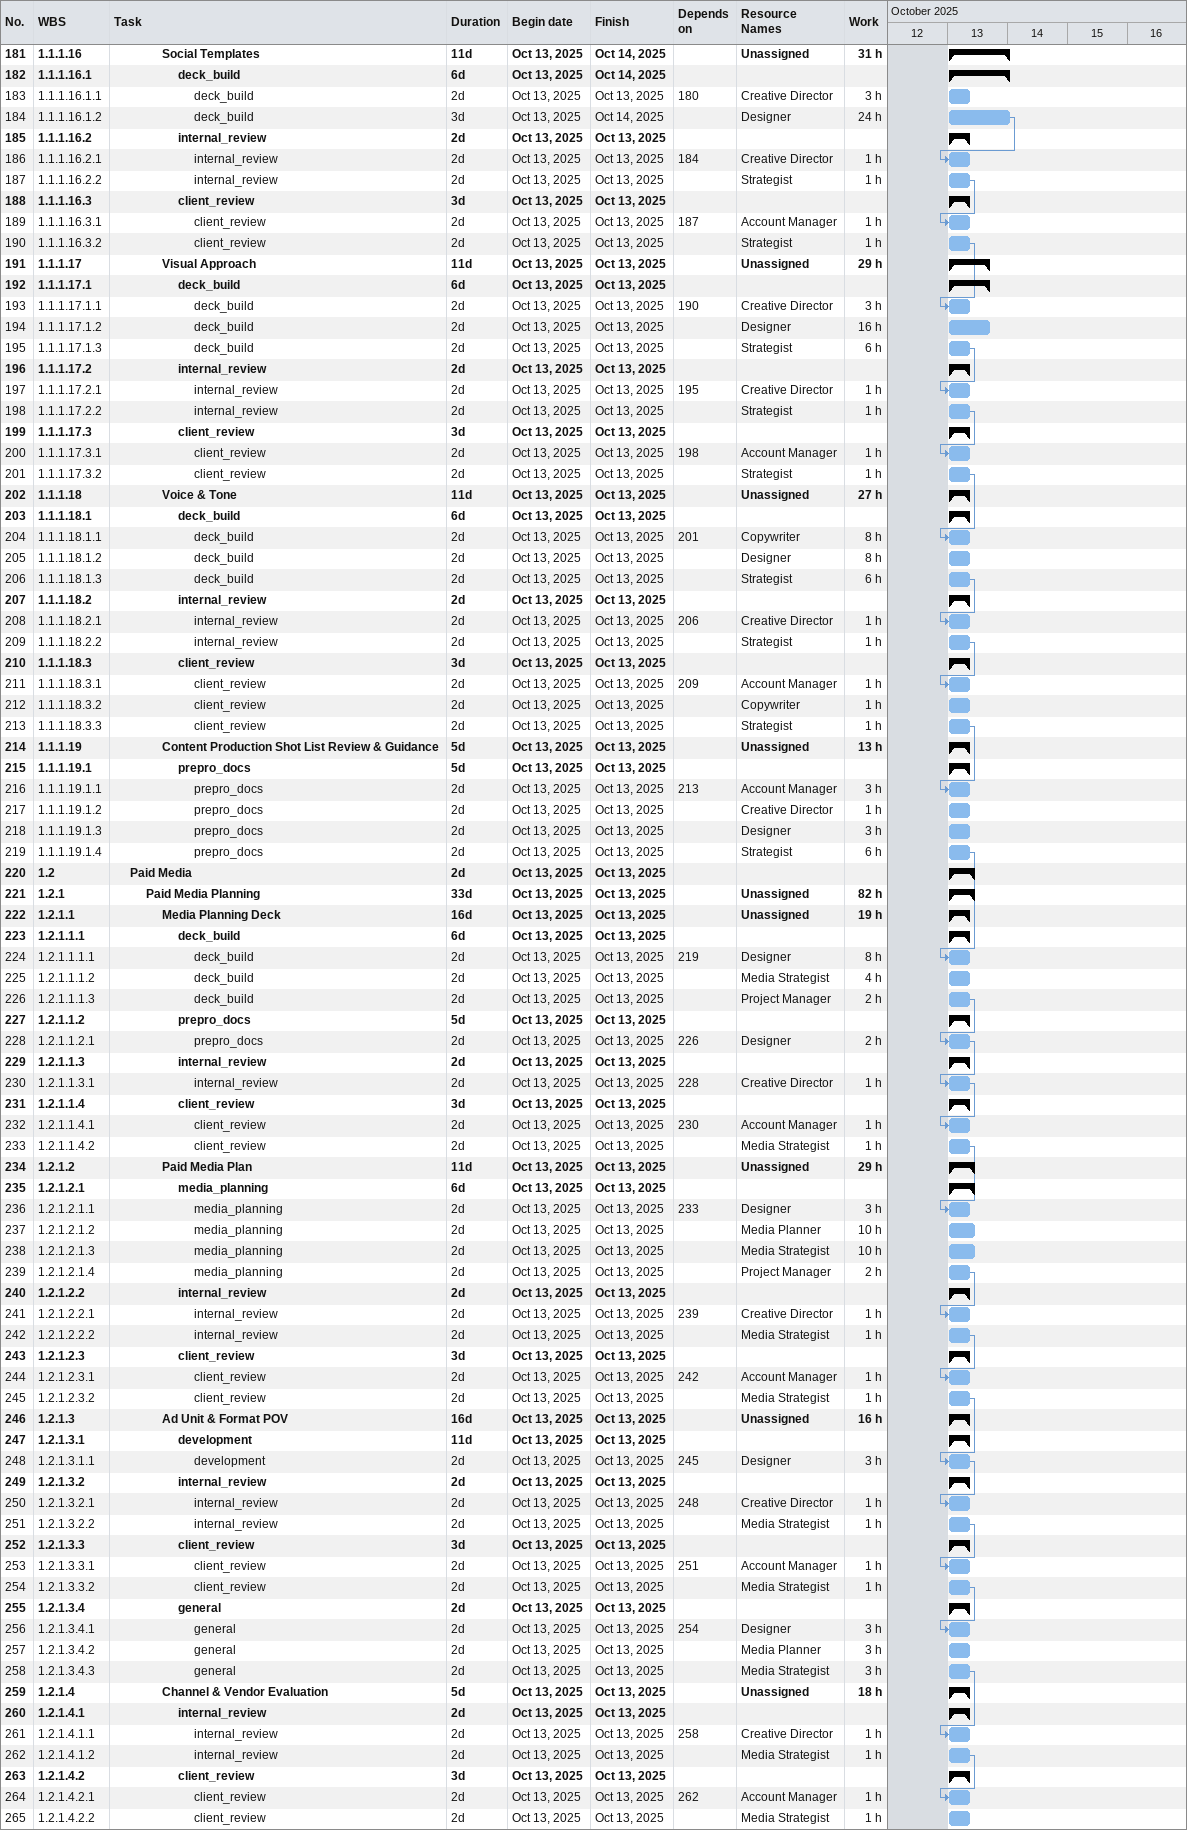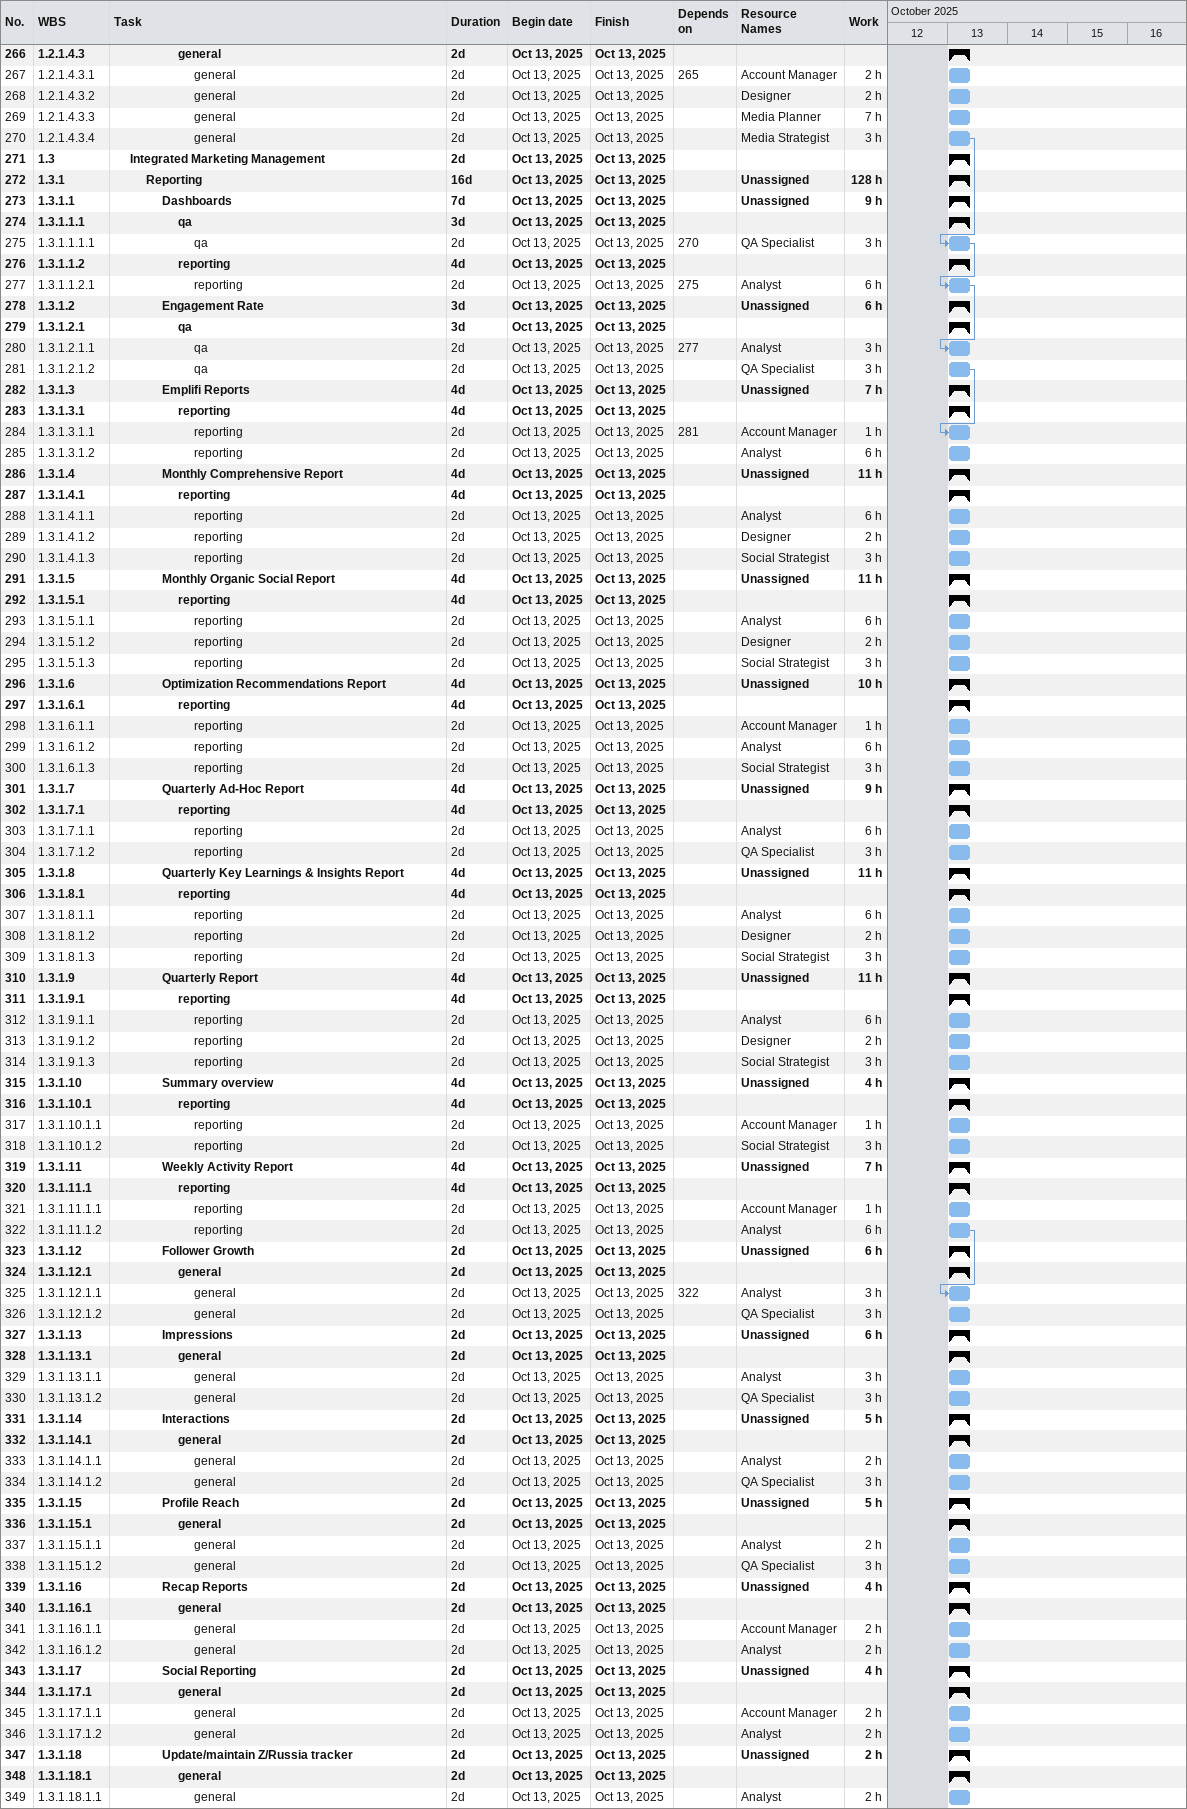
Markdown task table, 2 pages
| ID | WBS | Task | Duration | Start | Finish | Predecessors | Resources | Work (h) |
|---|---|---|---|---|---|---|---|---|
| 181 | 1.1.1.16 | **Social Templates** | 11d | 2025-10-13 | 2025-10-14 |  | Unassigned | 31 |
| 182 | 1.1.1.16.1 | **deck_build** | 6d | 2025-10-13 | 2025-10-14 |  |  |  |
| 183 | 1.1.1.16.1.1 | deck_build | 2d | 2025-10-13 | 2025-10-13 | 180 | Creative Director | 3 |
| 184 | 1.1.1.16.1.2 | deck_build | 3d | 2025-10-13 | 2025-10-14 |  | Designer | 24 |
| 185 | 1.1.1.16.2 | **internal_review** | 2d | 2025-10-13 | 2025-10-13 |  |  |  |
| 186 | 1.1.1.16.2.1 | internal_review | 2d | 2025-10-13 | 2025-10-13 | 184 | Creative Director | 1 |
| 187 | 1.1.1.16.2.2 | internal_review | 2d | 2025-10-13 | 2025-10-13 |  | Strategist | 1 |
| 188 | 1.1.1.16.3 | **client_review** | 3d | 2025-10-13 | 2025-10-13 |  |  |  |
| 189 | 1.1.1.16.3.1 | client_review | 2d | 2025-10-13 | 2025-10-13 | 187 | Account Manager | 1 |
| 190 | 1.1.1.16.3.2 | client_review | 2d | 2025-10-13 | 2025-10-13 |  | Strategist | 1 |
| 191 | 1.1.1.17 | **Visual Approach** | 11d | 2025-10-13 | 2025-10-13 |  | Unassigned | 29 |
| 192 | 1.1.1.17.1 | **deck_build** | 6d | 2025-10-13 | 2025-10-13 |  |  |  |
| 193 | 1.1.1.17.1.1 | deck_build | 2d | 2025-10-13 | 2025-10-13 | 190 | Creative Director | 3 |
| 194 | 1.1.1.17.1.2 | deck_build | 2d | 2025-10-13 | 2025-10-13 |  | Designer | 16 |
| 195 | 1.1.1.17.1.3 | deck_build | 2d | 2025-10-13 | 2025-10-13 |  | Strategist | 6 |
| 196 | 1.1.1.17.2 | **internal_review** | 2d | 2025-10-13 | 2025-10-13 |  |  |  |
| 197 | 1.1.1.17.2.1 | internal_review | 2d | 2025-10-13 | 2025-10-13 | 195 | Creative Director | 1 |
| 198 | 1.1.1.17.2.2 | internal_review | 2d | 2025-10-13 | 2025-10-13 |  | Strategist | 1 |
| 199 | 1.1.1.17.3 | **client_review** | 3d | 2025-10-13 | 2025-10-13 |  |  |  |
| 200 | 1.1.1.17.3.1 | client_review | 2d | 2025-10-13 | 2025-10-13 | 198 | Account Manager | 1 |
| 201 | 1.1.1.17.3.2 | client_review | 2d | 2025-10-13 | 2025-10-13 |  | Strategist | 1 |
| 202 | 1.1.1.18 | **Voice & Tone** | 11d | 2025-10-13 | 2025-10-13 |  | Unassigned | 27 |
| 203 | 1.1.1.18.1 | **deck_build** | 6d | 2025-10-13 | 2025-10-13 |  |  |  |
| 204 | 1.1.1.18.1.1 | deck_build | 2d | 2025-10-13 | 2025-10-13 | 201 | Copywriter | 8 |
| 205 | 1.1.1.18.1.2 | deck_build | 2d | 2025-10-13 | 2025-10-13 |  | Designer | 8 |
| 206 | 1.1.1.18.1.3 | deck_build | 2d | 2025-10-13 | 2025-10-13 |  | Strategist | 6 |
| 207 | 1.1.1.18.2 | **internal_review** | 2d | 2025-10-13 | 2025-10-13 |  |  |  |
| 208 | 1.1.1.18.2.1 | internal_review | 2d | 2025-10-13 | 2025-10-13 | 206 | Creative Director | 1 |
| 209 | 1.1.1.18.2.2 | internal_review | 2d | 2025-10-13 | 2025-10-13 |  | Strategist | 1 |
| 210 | 1.1.1.18.3 | **client_review** | 3d | 2025-10-13 | 2025-10-13 |  |  |  |
| 211 | 1.1.1.18.3.1 | client_review | 2d | 2025-10-13 | 2025-10-13 | 209 | Account Manager | 1 |
| 212 | 1.1.1.18.3.2 | client_review | 2d | 2025-10-13 | 2025-10-13 |  | Copywriter | 1 |
| 213 | 1.1.1.18.3.3 | client_review | 2d | 2025-10-13 | 2025-10-13 |  | Strategist | 1 |
| 214 | 1.1.1.19 | **Content Production Shot List Review & Guidance** | 5d | 2025-10-13 | 2025-10-13 |  | Unassigned | 13 |
| 215 | 1.1.1.19.1 | **prepro_docs** | 5d | 2025-10-13 | 2025-10-13 |  |  |  |
| 216 | 1.1.1.19.1.1 | prepro_docs | 2d | 2025-10-13 | 2025-10-13 | 213 | Account Manager | 3 |
| 217 | 1.1.1.19.1.2 | prepro_docs | 2d | 2025-10-13 | 2025-10-13 |  | Creative Director | 1 |
| 218 | 1.1.1.19.1.3 | prepro_docs | 2d | 2025-10-13 | 2025-10-13 |  | Designer | 3 |
| 219 | 1.1.1.19.1.4 | prepro_docs | 2d | 2025-10-13 | 2025-10-13 |  | Strategist | 6 |
| 220 | 1.2 | **Paid Media** | 2d | 2025-10-13 | 2025-10-13 |  |  |  |
| 221 | 1.2.1 | **Paid Media Planning** | 33d | 2025-10-13 | 2025-10-13 |  | Unassigned | 82 |
| 222 | 1.2.1.1 | **Media Planning Deck** | 16d | 2025-10-13 | 2025-10-13 |  | Unassigned | 19 |
| 223 | 1.2.1.1.1 | **deck_build** | 6d | 2025-10-13 | 2025-10-13 |  |  |  |
| 224 | 1.2.1.1.1.1 | deck_build | 2d | 2025-10-13 | 2025-10-13 | 219 | Designer | 8 |
| 225 | 1.2.1.1.1.2 | deck_build | 2d | 2025-10-13 | 2025-10-13 |  | Media Strategist | 4 |
| 226 | 1.2.1.1.1.3 | deck_build | 2d | 2025-10-13 | 2025-10-13 |  | Project Manager | 2 |
| 227 | 1.2.1.1.2 | **prepro_docs** | 5d | 2025-10-13 | 2025-10-13 |  |  |  |
| 228 | 1.2.1.1.2.1 | prepro_docs | 2d | 2025-10-13 | 2025-10-13 | 226 | Designer | 2 |
| 229 | 1.2.1.1.3 | **internal_review** | 2d | 2025-10-13 | 2025-10-13 |  |  |  |
| 230 | 1.2.1.1.3.1 | internal_review | 2d | 2025-10-13 | 2025-10-13 | 228 | Creative Director | 1 |
| 231 | 1.2.1.1.4 | **client_review** | 3d | 2025-10-13 | 2025-10-13 |  |  |  |
| 232 | 1.2.1.1.4.1 | client_review | 2d | 2025-10-13 | 2025-10-13 | 230 | Account Manager | 1 |
| 233 | 1.2.1.1.4.2 | client_review | 2d | 2025-10-13 | 2025-10-13 |  | Media Strategist | 1 |
| 234 | 1.2.1.2 | **Paid Media Plan** | 11d | 2025-10-13 | 2025-10-13 |  | Unassigned | 29 |
| 235 | 1.2.1.2.1 | **media_planning** | 6d | 2025-10-13 | 2025-10-13 |  |  |  |
| 236 | 1.2.1.2.1.1 | media_planning | 2d | 2025-10-13 | 2025-10-13 | 233 | Designer | 3 |
| 237 | 1.2.1.2.1.2 | media_planning | 2d | 2025-10-13 | 2025-10-13 |  | Media Planner | 10 |
| 238 | 1.2.1.2.1.3 | media_planning | 2d | 2025-10-13 | 2025-10-13 |  | Media Strategist | 10 |
| 239 | 1.2.1.2.1.4 | media_planning | 2d | 2025-10-13 | 2025-10-13 |  | Project Manager | 2 |
| 240 | 1.2.1.2.2 | **internal_review** | 2d | 2025-10-13 | 2025-10-13 |  |  |  |
| 241 | 1.2.1.2.2.1 | internal_review | 2d | 2025-10-13 | 2025-10-13 | 239 | Creative Director | 1 |
| 242 | 1.2.1.2.2.2 | internal_review | 2d | 2025-10-13 | 2025-10-13 |  | Media Strategist | 1 |
| 243 | 1.2.1.2.3 | **client_review** | 3d | 2025-10-13 | 2025-10-13 |  |  |  |
| 244 | 1.2.1.2.3.1 | client_review | 2d | 2025-10-13 | 2025-10-13 | 242 | Account Manager | 1 |
| 245 | 1.2.1.2.3.2 | client_review | 2d | 2025-10-13 | 2025-10-13 |  | Media Strategist | 1 |
| 246 | 1.2.1.3 | **Ad Unit & Format POV** | 16d | 2025-10-13 | 2025-10-13 |  | Unassigned | 16 |
| 247 | 1.2.1.3.1 | **development** | 11d | 2025-10-13 | 2025-10-13 |  |  |  |
| 248 | 1.2.1.3.1.1 | development | 2d | 2025-10-13 | 2025-10-13 | 245 | Designer | 3 |
| 249 | 1.2.1.3.2 | **internal_review** | 2d | 2025-10-13 | 2025-10-13 |  |  |  |
| 250 | 1.2.1.3.2.1 | internal_review | 2d | 2025-10-13 | 2025-10-13 | 248 | Creative Director | 1 |
| 251 | 1.2.1.3.2.2 | internal_review | 2d | 2025-10-13 | 2025-10-13 |  | Media Strategist | 1 |
| 252 | 1.2.1.3.3 | **client_review** | 3d | 2025-10-13 | 2025-10-13 |  |  |  |
| 253 | 1.2.1.3.3.1 | client_review | 2d | 2025-10-13 | 2025-10-13 | 251 | Account Manager | 1 |
| 254 | 1.2.1.3.3.2 | client_review | 2d | 2025-10-13 | 2025-10-13 |  | Media Strategist | 1 |
| 255 | 1.2.1.3.4 | **general** | 2d | 2025-10-13 | 2025-10-13 |  |  |  |
| 256 | 1.2.1.3.4.1 | general | 2d | 2025-10-13 | 2025-10-13 | 254 | Designer | 3 |
| 257 | 1.2.1.3.4.2 | general | 2d | 2025-10-13 | 2025-10-13 |  | Media Planner | 3 |
| 258 | 1.2.1.3.4.3 | general | 2d | 2025-10-13 | 2025-10-13 |  | Media Strategist | 3 |
| 259 | 1.2.1.4 | **Channel & Vendor Evaluation** | 5d | 2025-10-13 | 2025-10-13 |  | Unassigned | 18 |
| 260 | 1.2.1.4.1 | **internal_review** | 2d | 2025-10-13 | 2025-10-13 |  |  |  |
| 261 | 1.2.1.4.1.1 | internal_review | 2d | 2025-10-13 | 2025-10-13 | 258 | Creative Director | 1 |
| 262 | 1.2.1.4.1.2 | internal_review | 2d | 2025-10-13 | 2025-10-13 |  | Media Strategist | 1 |
| 263 | 1.2.1.4.2 | **client_review** | 3d | 2025-10-13 | 2025-10-13 |  |  |  |
| 264 | 1.2.1.4.2.1 | client_review | 2d | 2025-10-13 | 2025-10-13 | 262 | Account Manager | 1 |
| 265 | 1.2.1.4.2.2 | client_review | 2d | 2025-10-13 | 2025-10-13 |  | Media Strategist | 1 |
| 266 | 1.2.1.4.3 | **general** | 2d | 2025-10-13 | 2025-10-13 |  |  |  |
| 267 | 1.2.1.4.3.1 | general | 2d | 2025-10-13 | 2025-10-13 | 265 | Account Manager | 2 |
| 268 | 1.2.1.4.3.2 | general | 2d | 2025-10-13 | 2025-10-13 |  | Designer | 2 |
| 269 | 1.2.1.4.3.3 | general | 2d | 2025-10-13 | 2025-10-13 |  | Media Planner | 7 |
| 270 | 1.2.1.4.3.4 | general | 2d | 2025-10-13 | 2025-10-13 |  | Media Strategist | 3 |
| 271 | 1.3 | **Integrated Marketing Management** | 2d | 2025-10-13 | 2025-10-13 |  |  |  |
| 272 | 1.3.1 | **Reporting** | 16d | 2025-10-13 | 2025-10-13 |  | Unassigned | 128 |
| 273 | 1.3.1.1 | **Dashboards** | 7d | 2025-10-13 | 2025-10-13 |  | Unassigned | 9 |
| 274 | 1.3.1.1.1 | **qa** | 3d | 2025-10-13 | 2025-10-13 |  |  |  |
| 275 | 1.3.1.1.1.1 | qa | 2d | 2025-10-13 | 2025-10-13 | 270 | QA Specialist | 3 |
| 276 | 1.3.1.1.2 | **reporting** | 4d | 2025-10-13 | 2025-10-13 |  |  |  |
| 277 | 1.3.1.1.2.1 | reporting | 2d | 2025-10-13 | 2025-10-13 | 275 | Analyst | 6 |
| 278 | 1.3.1.2 | **Engagement Rate** | 3d | 2025-10-13 | 2025-10-13 |  | Unassigned | 6 |
| 279 | 1.3.1.2.1 | **qa** | 3d | 2025-10-13 | 2025-10-13 |  |  |  |
| 280 | 1.3.1.2.1.1 | qa | 2d | 2025-10-13 | 2025-10-13 | 277 | Analyst | 3 |
| 281 | 1.3.1.2.1.2 | qa | 2d | 2025-10-13 | 2025-10-13 |  | QA Specialist | 3 |
| 282 | 1.3.1.3 | **Emplifi Reports** | 4d | 2025-10-13 | 2025-10-13 |  | Unassigned | 7 |
| 283 | 1.3.1.3.1 | **reporting** | 4d | 2025-10-13 | 2025-10-13 |  |  |  |
| 284 | 1.3.1.3.1.1 | reporting | 2d | 2025-10-13 | 2025-10-13 | 281 | Account Manager | 1 |
| 285 | 1.3.1.3.1.2 | reporting | 2d | 2025-10-13 | 2025-10-13 |  | Analyst | 6 |
| 286 | 1.3.1.4 | **Monthly Comprehensive Report** | 4d | 2025-10-13 | 2025-10-13 |  | Unassigned | 11 |
| 287 | 1.3.1.4.1 | **reporting** | 4d | 2025-10-13 | 2025-10-13 |  |  |  |
| 288 | 1.3.1.4.1.1 | reporting | 2d | 2025-10-13 | 2025-10-13 |  | Analyst | 6 |
| 289 | 1.3.1.4.1.2 | reporting | 2d | 2025-10-13 | 2025-10-13 |  | Designer | 2 |
| 290 | 1.3.1.4.1.3 | reporting | 2d | 2025-10-13 | 2025-10-13 |  | Social Strategist | 3 |
| 291 | 1.3.1.5 | **Monthly Organic Social Report** | 4d | 2025-10-13 | 2025-10-13 |  | Unassigned | 11 |
| 292 | 1.3.1.5.1 | **reporting** | 4d | 2025-10-13 | 2025-10-13 |  |  |  |
| 293 | 1.3.1.5.1.1 | reporting | 2d | 2025-10-13 | 2025-10-13 |  | Analyst | 6 |
| 294 | 1.3.1.5.1.2 | reporting | 2d | 2025-10-13 | 2025-10-13 |  | Designer | 2 |
| 295 | 1.3.1.5.1.3 | reporting | 2d | 2025-10-13 | 2025-10-13 |  | Social Strategist | 3 |
| 296 | 1.3.1.6 | **Optimization Recommendations Report** | 4d | 2025-10-13 | 2025-10-13 |  | Unassigned | 10 |
| 297 | 1.3.1.6.1 | **reporting** | 4d | 2025-10-13 | 2025-10-13 |  |  |  |
| 298 | 1.3.1.6.1.1 | reporting | 2d | 2025-10-13 | 2025-10-13 |  | Account Manager | 1 |
| 299 | 1.3.1.6.1.2 | reporting | 2d | 2025-10-13 | 2025-10-13 |  | Analyst | 6 |
| 300 | 1.3.1.6.1.3 | reporting | 2d | 2025-10-13 | 2025-10-13 |  | Social Strategist | 3 |
| 301 | 1.3.1.7 | **Quarterly Ad-Hoc Report** | 4d | 2025-10-13 | 2025-10-13 |  | Unassigned | 9 |
| 302 | 1.3.1.7.1 | **reporting** | 4d | 2025-10-13 | 2025-10-13 |  |  |  |
| 303 | 1.3.1.7.1.1 | reporting | 2d | 2025-10-13 | 2025-10-13 |  | Analyst | 6 |
| 304 | 1.3.1.7.1.2 | reporting | 2d | 2025-10-13 | 2025-10-13 |  | QA Specialist | 3 |
| 305 | 1.3.1.8 | **Quarterly Key Learnings & Insights Report** | 4d | 2025-10-13 | 2025-10-13 |  | Unassigned | 11 |
| 306 | 1.3.1.8.1 | **reporting** | 4d | 2025-10-13 | 2025-10-13 |  |  |  |
| 307 | 1.3.1.8.1.1 | reporting | 2d | 2025-10-13 | 2025-10-13 |  | Analyst | 6 |
| 308 | 1.3.1.8.1.2 | reporting | 2d | 2025-10-13 | 2025-10-13 |  | Designer | 2 |
| 309 | 1.3.1.8.1.3 | reporting | 2d | 2025-10-13 | 2025-10-13 |  | Social Strategist | 3 |
| 310 | 1.3.1.9 | **Quarterly Report** | 4d | 2025-10-13 | 2025-10-13 |  | Unassigned | 11 |
| 311 | 1.3.1.9.1 | **reporting** | 4d | 2025-10-13 | 2025-10-13 |  |  |  |
| 312 | 1.3.1.9.1.1 | reporting | 2d | 2025-10-13 | 2025-10-13 |  | Analyst | 6 |
| 313 | 1.3.1.9.1.2 | reporting | 2d | 2025-10-13 | 2025-10-13 |  | Designer | 2 |
| 314 | 1.3.1.9.1.3 | reporting | 2d | 2025-10-13 | 2025-10-13 |  | Social Strategist | 3 |
| 315 | 1.3.1.10 | **Summary overview** | 4d | 2025-10-13 | 2025-10-13 |  | Unassigned | 4 |
| 316 | 1.3.1.10.1 | **reporting** | 4d | 2025-10-13 | 2025-10-13 |  |  |  |
| 317 | 1.3.1.10.1.1 | reporting | 2d | 2025-10-13 | 2025-10-13 |  | Account Manager | 1 |
| 318 | 1.3.1.10.1.2 | reporting | 2d | 2025-10-13 | 2025-10-13 |  | Social Strategist | 3 |
| 319 | 1.3.1.11 | **Weekly Activity Report** | 4d | 2025-10-13 | 2025-10-13 |  | Unassigned | 7 |
| 320 | 1.3.1.11.1 | **reporting** | 4d | 2025-10-13 | 2025-10-13 |  |  |  |
| 321 | 1.3.1.11.1.1 | reporting | 2d | 2025-10-13 | 2025-10-13 |  | Account Manager | 1 |
| 322 | 1.3.1.11.1.2 | reporting | 2d | 2025-10-13 | 2025-10-13 |  | Analyst | 6 |
| 323 | 1.3.1.12 | **Follower Growth** | 2d | 2025-10-13 | 2025-10-13 |  | Unassigned | 6 |
| 324 | 1.3.1.12.1 | **general** | 2d | 2025-10-13 | 2025-10-13 |  |  |  |
| 325 | 1.3.1.12.1.1 | general | 2d | 2025-10-13 | 2025-10-13 | 322 | Analyst | 3 |
| 326 | 1.3.1.12.1.2 | general | 2d | 2025-10-13 | 2025-10-13 |  | QA Specialist | 3 |
| 327 | 1.3.1.13 | **Impressions** | 2d | 2025-10-13 | 2025-10-13 |  | Unassigned | 6 |
| 328 | 1.3.1.13.1 | **general** | 2d | 2025-10-13 | 2025-10-13 |  |  |  |
| 329 | 1.3.1.13.1.1 | general | 2d | 2025-10-13 | 2025-10-13 |  | Analyst | 3 |
| 330 | 1.3.1.13.1.2 | general | 2d | 2025-10-13 | 2025-10-13 |  | QA Specialist | 3 |
| 331 | 1.3.1.14 | **Interactions** | 2d | 2025-10-13 | 2025-10-13 |  | Unassigned | 5 |
| 332 | 1.3.1.14.1 | **general** | 2d | 2025-10-13 | 2025-10-13 |  |  |  |
| 333 | 1.3.1.14.1.1 | general | 2d | 2025-10-13 | 2025-10-13 |  | Analyst | 2 |
| 334 | 1.3.1.14.1.2 | general | 2d | 2025-10-13 | 2025-10-13 |  | QA Specialist | 3 |
| 335 | 1.3.1.15 | **Profile Reach** | 2d | 2025-10-13 | 2025-10-13 |  | Unassigned | 5 |
| 336 | 1.3.1.15.1 | **general** | 2d | 2025-10-13 | 2025-10-13 |  |  |  |
| 337 | 1.3.1.15.1.1 | general | 2d | 2025-10-13 | 2025-10-13 |  | Analyst | 2 |
| 338 | 1.3.1.15.1.2 | general | 2d | 2025-10-13 | 2025-10-13 |  | QA Specialist | 3 |
| 339 | 1.3.1.16 | **Recap Reports** | 2d | 2025-10-13 | 2025-10-13 |  | Unassigned | 4 |
| 340 | 1.3.1.16.1 | **general** | 2d | 2025-10-13 | 2025-10-13 |  |  |  |
| 341 | 1.3.1.16.1.1 | general | 2d | 2025-10-13 | 2025-10-13 |  | Account Manager | 2 |
| 342 | 1.3.1.16.1.2 | general | 2d | 2025-10-13 | 2025-10-13 |  | Analyst | 2 |
| 343 | 1.3.1.17 | **Social Reporting** | 2d | 2025-10-13 | 2025-10-13 |  | Unassigned | 4 |
| 344 | 1.3.1.17.1 | **general** | 2d | 2025-10-13 | 2025-10-13 |  |  |  |
| 345 | 1.3.1.17.1.1 | general | 2d | 2025-10-13 | 2025-10-13 |  | Account Manager | 2 |
| 346 | 1.3.1.17.1.2 | general | 2d | 2025-10-13 | 2025-10-13 |  | Analyst | 2 |
| 347 | 1.3.1.18 | **Update/maintain Z/Russia tracker** | 2d | 2025-10-13 | 2025-10-13 |  | Unassigned | 2 |
| 348 | 1.3.1.18.1 | **general** | 2d | 2025-10-13 | 2025-10-13 |  |  |  |
| 349 | 1.3.1.18.1.1 | general | 2d | 2025-10-13 | 2025-10-13 |  | Analyst | 2 |
